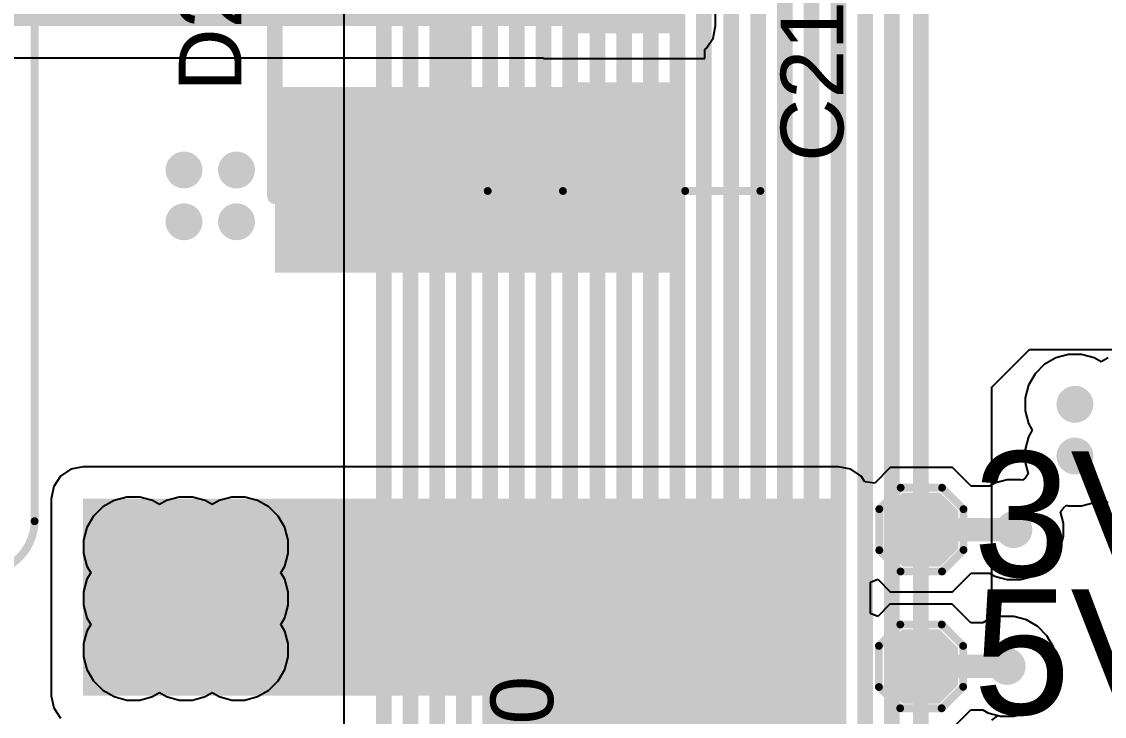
# Model space of a CAD drawing. Header units: millimetres. Extents: x -3 to 5437, y -3 to 5435.
# Drawn here: x 94.79 to 112.34, y 27.35 to 38.62 of the extents above; entities that cross this region are included whole.
import ezdxf

# ---------------------------------------------------------------- set-up
doc = ezdxf.new("R2010")
doc.units = ezdxf.units.MM
for name, color, linetype in [('BottomLayer', 5, 'Continuous'), ('BottomSolder', 6, 'Continuous'), ('TopLayer', 1, 'Continuous'), ('TopOverlay', 2, 'Continuous'), ('TopPaste', 8, 'Continuous'), ('TopSolder', 216, 'Continuous'), ('ViaHoleLayer', 16, 'Continuous')]:
    doc.layers.add(name, color=color, linetype=linetype)
doc.styles.add('Arial', font='', dxfattribs={"height": 0.2})
doc.styles.get('Arial').set_extended_font_data('Arial')

# ---------------------------------------------------------------- blocks, each defined once
blk = doc.blocks.new('T____________0_5___33')
at = {"layer": 'TopLayer'}
blk.add_hatch(color=1, dxfattribs=at).paths.add_polyline_path([(0.25, 0.5), (-0.25, 0.5), (-0.5, 0.25), (-0.5, -0.25), (-0.25, -0.5), (0.25, -0.5), (0.5, -0.25), (0.5, 0.25)])
at = {"layer": 'TopPaste'}
blk.add_hatch(color=8, dxfattribs=at).paths.add_polyline_path([(0.25, 0.5), (-0.25, 0.5), (-0.5, 0.25), (-0.5, -0.25), (-0.25, -0.5), (0.25, -0.5), (0.5, -0.25), (0.5, 0.25)])
at = {"layer": 'TopSolder'}
blk.add_hatch(color=216, dxfattribs=at).paths.add_polyline_path([(0.301, 0.602), (-0.301, 0.602), (-0.602, 0.301), (-0.602, -0.301), (-0.301, -0.602), (0.301, -0.602), (0.602, -0.301), (0.602, 0.301)])
at = {"layer": 'TopOverlay', "const_width": 0.127}
for points in [[(-0.682, 0.333), (-0.336, 0.68)], [(-0.336, 0.68), (0.336, 0.68)], [(0.336, 0.68), (0.684, 0.332)], [(-0.682, -0.334), (-0.682, 0.333)], [(0.684, -0.33), (0.684, 0.332)], [(-0.682, -0.334), (-0.337, -0.679)], [(0.335, -0.679), (0.684, -0.33)], [(-0.337, -0.679), (0.335, -0.679)]]:
    blk.add_lwpolyline(points, dxfattribs=at)
at = {"layer": 'TopOverlay', "const_width": 0.0635}
for points in [[(-0.367, 0.68, 1), (-0.304, 0.68, 1)], [(-0.367, 0.68, 1), (-0.304, 0.68, 1)], [(0.305, 0.68, 1), (0.368, 0.68, 1)], [(0.305, 0.68, 1), (0.368, 0.68, 1)], [(-0.714, 0.333, 1), (-0.65, 0.333, 1)], [(-0.714, 0.333, 1), (-0.65, 0.333, 1)], [(0.652, 0.332, 1), (0.715, 0.332, 1)], [(0.652, 0.332, 1), (0.715, 0.332, 1)], [(-0.714, -0.334, 1), (-0.65, -0.334, 1)], [(-0.714, -0.334, 1), (-0.65, -0.334, 1)], [(0.652, -0.33, 1), (0.715, -0.33, 1)], [(0.652, -0.33, 1), (0.715, -0.33, 1)], [(-0.369, -0.679, 1), (-0.306, -0.679, 1)], [(-0.369, -0.679, 1), (-0.306, -0.679, 1)], [(0.303, -0.679, 1), (0.367, -0.679, 1)], [(0.303, -0.679, 1), (0.367, -0.679, 1)]]:
    blk.add_lwpolyline(points, format="xyb", close=True, dxfattribs=at)
blk = doc.blocks.new('T____________0_5___250')
at = {"layer": 'TopLayer'}
blk.add_hatch(color=1, dxfattribs=at).paths.add_polyline_path([(0.25, 0.5), (-0.25, 0.5), (-0.5, 0.25), (-0.5, -0.25), (-0.25, -0.5), (0.25, -0.5), (0.5, -0.25), (0.5, 0.25)])
at = {"layer": 'TopPaste'}
blk.add_hatch(color=8, dxfattribs=at).paths.add_polyline_path([(0.25, 0.5), (-0.25, 0.5), (-0.5, 0.25), (-0.5, -0.25), (-0.25, -0.5), (0.25, -0.5), (0.5, -0.25), (0.5, 0.25)])
at = {"layer": 'TopSolder'}
blk.add_hatch(color=216, dxfattribs=at).paths.add_polyline_path([(0.301, 0.602), (-0.301, 0.602), (-0.602, 0.301), (-0.602, -0.301), (-0.301, -0.602), (0.301, -0.602), (0.602, -0.301), (0.602, 0.301)])
at = {"layer": 'TopOverlay', "const_width": 0.127}
for points in [[(-0.682, 0.333), (-0.336, 0.68)], [(-0.336, 0.68), (0.336, 0.68)], [(0.336, 0.68), (0.684, 0.332)], [(-0.682, -0.334), (-0.682, 0.333)], [(0.684, -0.33), (0.684, 0.332)], [(-0.682, -0.334), (-0.337, -0.679)], [(0.335, -0.679), (0.684, -0.33)], [(-0.337, -0.679), (0.335, -0.679)]]:
    blk.add_lwpolyline(points, dxfattribs=at)
at = {"layer": 'TopOverlay', "const_width": 0.0635}
for points in [[(-0.367, 0.68, 1), (-0.304, 0.68, 1)], [(-0.367, 0.68, 1), (-0.304, 0.68, 1)], [(0.305, 0.68, 1), (0.368, 0.68, 1)], [(0.305, 0.68, 1), (0.368, 0.68, 1)], [(-0.714, 0.333, 1), (-0.65, 0.333, 1)], [(-0.714, 0.333, 1), (-0.65, 0.333, 1)], [(0.652, 0.332, 1), (0.715, 0.332, 1)], [(0.652, 0.332, 1), (0.715, 0.332, 1)], [(-0.714, -0.334, 1), (-0.65, -0.334, 1)], [(-0.714, -0.334, 1), (-0.65, -0.334, 1)], [(0.652, -0.33, 1), (0.715, -0.33, 1)], [(0.652, -0.33, 1), (0.715, -0.33, 1)], [(-0.369, -0.679, 1), (-0.306, -0.679, 1)], [(-0.369, -0.679, 1), (-0.306, -0.679, 1)], [(0.303, -0.679, 1), (0.367, -0.679, 1)], [(0.303, -0.679, 1), (0.367, -0.679, 1)]]:
    blk.add_lwpolyline(points, format="xyb", close=True, dxfattribs=at)
blk = doc.blocks.new('SLF12575T_221M1R3_PF_370')
at = {"layer": 'TopLayer'}
for points in [[(-6.85, 1.6), (-4.25, 1.6), (-4.25, -1.6), (-6.85, -1.6)], [(4.25, 1.6), (6.85, 1.6), (6.85, -1.6), (4.25, -1.6)]]:
    blk.add_hatch(color=1, dxfattribs=at).paths.add_polyline_path(points)
at = {"layer": 'TopPaste'}
for points in [[(-6.85, 1.6), (-4.25, 1.6), (-4.25, -1.6), (-6.85, -1.6)], [(4.25, 1.6), (6.85, 1.6), (6.85, -1.6), (4.25, -1.6)]]:
    blk.add_hatch(color=8, dxfattribs=at).paths.add_polyline_path(points)
at = {"layer": 'TopSolder'}
for points in [[(-6.952, 1.702), (-4.148, 1.702), (-4.148, -1.702), (-6.952, -1.702)], [(4.148, 1.702), (6.952, 1.702), (6.952, -1.702), (4.148, -1.702)]]:
    blk.add_hatch(color=216, dxfattribs=at).paths.add_polyline_path(points)
at = {"layer": 'TopOverlay', "const_width": 0.127}
for points in [[(-4.775, 6.325), (-4.775, 4.826)], [(-4.775, 6.325), (5.512, 6.325)], [(6.35, 5.461), (6.35, 2.057)], [(-6.299, 4.826), (-6.299, 2.057)], [(-6.299, 4.826), (-4.775, 4.826)], [(-6.35, -2.057), (-6.35, -5.461)], [(6.35, -2.057), (6.35, -5.461)], [(-5.512, -6.325), (5.512, -6.325)]]:
    blk.add_lwpolyline(points, dxfattribs=at)
at = {"layer": 'TopOverlay'}
for points, const_width in [([(-4.807, 6.325, 1), (-4.743, 6.325, 1)], 0.0635), ([(-4.807, 6.325, 1), (-4.743, 6.325, 1)], 0.0635), ([(5.48, 6.325, 1), (5.544, 6.325, 1)], 0.0635), ([(5.48, 6.325, 1), (5.544, 6.325, 1)], 0.0635), ([(6.318, 5.461, 1), (6.382, 5.461, 1)], 0.0635), ([(6.318, 5.461, 1), (6.382, 5.461, 1)], 0.0635), ([(-6.331, 4.826, 1), (-6.267, 4.826, 1)], 0.0635), ([(-6.331, 4.826, 1), (-6.267, 4.826, 1)], 0.0635), ([(-4.807, 4.826, 1), (-4.743, 4.826, 1)], 0.0635), ([(-4.807, 4.826, 1), (-4.743, 4.826, 1)], 0.0635), ([(-6.331, 2.057, 1), (-6.267, 2.057, 1)], 0.0635), ([(6.318, 2.057, 1), (6.382, 2.057, 1)], 0.0635), ([(-7.056, 1.549, 1), (-7.475, 1.549, 1)], 0.254), ([(-7.539, 1.549, 1), (-7.412, 1.549, 1)], 0.127), ([(-7.12, 1.549, 1), (-6.993, 1.549, 1)], 0.127), ([(-6.382, -2.057, 1), (-6.318, -2.057, 1)], 0.0635), ([(6.318, -2.057, 1), (6.382, -2.057, 1)], 0.0635), ([(-6.382, -5.461, 1), (-6.318, -5.461, 1)], 0.0635), ([(-6.382, -5.461, 1), (-6.318, -5.461, 1)], 0.0635), ([(6.318, -5.461, 1), (6.382, -5.461, 1)], 0.0635), ([(6.318, -5.461, 1), (6.382, -5.461, 1)], 0.0635), ([(-5.544, -6.325, 1), (-5.48, -6.325, 1)], 0.0635), ([(-5.544, -6.325, 1), (-5.48, -6.325, 1)], 0.0635), ([(5.48, -6.325, 1), (5.544, -6.325, 1)], 0.0635), ([(5.48, -6.325, 1), (5.544, -6.325, 1)], 0.0635)]:
    blk.add_lwpolyline(points, format="xyb", close=True, dxfattribs=dict(at, const_width=const_width))
at = {"layer": 'TopOverlay', "const_width": 0.127}
for points in [[(5.512, 6.325, -0.414214), (6.35, 5.461)], [(-5.512, -6.325, -0.414214), (-6.35, -5.461)], [(6.35, -5.461, -0.414214), (5.512, -6.325)]]:
    blk.add_lwpolyline(points, format="xyb", dxfattribs=at)
blk = doc.blocks.new('SMA_371')
at = {"layer": 'TopLayer'}
for points in [[(-3, 1), (-1, 1), (-1, -1), (-3, -1)], [(1, 1), (3, 1), (3, -1), (1, -1)]]:
    blk.add_hatch(color=1, dxfattribs=at).paths.add_polyline_path(points)
at = {"layer": 'TopOverlay'}
for points in [[(-4.242, -1.549), (-3.075, -1.549), (-3.075, 1.55), (-4.242, 1.55)], [(-3.097, 1.041), (-2.393, 1.041), (-2.393, 1.549), (-3.097, 1.549)], [(-3.096, -1.549), (-2.392, -1.549), (-2.392, -1.067), (-3.096, -1.067)]]:
    blk.add_hatch(color=2, dxfattribs=at).paths.add_polyline_path(points)
at = {"layer": 'TopPaste'}
for points in [[(-3, 1), (-1, 1), (-1, -1), (-3, -1)], [(1, 1), (3, 1), (3, -1), (1, -1)]]:
    blk.add_hatch(color=8, dxfattribs=at).paths.add_polyline_path(points)
at = {"layer": 'TopSolder'}
for points in [[(-3.102, 1.102), (-0.898, 1.102), (-0.898, -1.102), (-3.102, -1.102)], [(0.898, 1.102), (3.102, 1.102), (3.102, -1.102), (0.898, -1.102)]]:
    blk.add_hatch(color=216, dxfattribs=at).paths.add_polyline_path(points)
at = {"layer": 'TopOverlay', "const_width": 0.254}
for points in [[(2.083, 1.408), (-2.393, 1.408)], [(2.061, 1.219), (2.061, 1.408)], [(2.061, -1.408), (2.061, -1.219)], [(2.057, -1.408), (-2.393, -1.408)]]:
    blk.add_lwpolyline(points, dxfattribs=at)
at = {"layer": 'TopOverlay', "const_width": 0.127}
for points in [[(-2.456, 1.408, 1), (-2.329, 1.408, 1)], [(1.998, 1.408, 1), (2.125, 1.408, 1)], [(2.019, 1.408, 1), (2.146, 1.408, 1)], [(1.998, 1.219, 1), (2.125, 1.219, 1)], [(1.998, -1.219, 1), (2.125, -1.219, 1)], [(-2.456, -1.408, 1), (-2.329, -1.408, 1)], [(1.994, -1.408, 1), (2.121, -1.408, 1)], [(1.998, -1.408, 1), (2.125, -1.408, 1)]]:
    blk.add_lwpolyline(points, format="xyb", close=True, dxfattribs=at)
blk = doc.blocks.new('RVT1E100M0405__376')
at = {"layer": 'TopLayer'}
for points in [[(-3.1, 0.8), (-0.5, 0.8), (-0.5, -0.8), (-3.1, -0.8)], [(0.5, 0.8), (3.1, 0.8), (3.1, -0.8), (0.5, -0.8)]]:
    blk.add_hatch(color=1, dxfattribs=at).paths.add_polyline_path(points)
at = {"layer": 'TopPaste'}
for points in [[(-3.1, 0.8), (-0.5, 0.8), (-0.5, -0.8), (-3.1, -0.8)], [(0.5, 0.8), (3.1, 0.8), (3.1, -0.8), (0.5, -0.8)]]:
    blk.add_hatch(color=8, dxfattribs=at).paths.add_polyline_path(points)
at = {"layer": 'TopSolder'}
for points in [[(-3.202, 0.902), (-0.398, 0.902), (-0.398, -0.902), (-3.202, -0.902)], [(0.398, 0.902), (3.202, 0.902), (3.202, -0.902), (0.398, -0.902)]]:
    blk.add_hatch(color=216, dxfattribs=at).paths.add_polyline_path(points)
at = {"layer": 'TopOverlay', "const_width": 0.127}
for points in [[(-2.115, 1.035), (-0.94, 2.21)], [(2.159, 2.21), (-0.94, 2.21)], [(2.159, 0.991), (2.159, 2.21)], [(-2.743, 0.94), (-2.743, 1.651)], [(-2.388, 1.295), (-3.099, 1.295)], [(-2.115, 0.889), (-2.115, 1.035)], [(-2.115, -1.035), (-2.115, -0.889)], [(-0.94, -2.21), (-2.115, -1.035)], [(2.159, -2.21), (2.159, -0.991)], [(2.159, -2.21), (-0.94, -2.21)]]:
    blk.add_lwpolyline(points, dxfattribs=at)
at = {"layer": 'TopOverlay', "const_width": 0.0635}
for points in [[(-0.972, 2.21, 1), (-0.908, 2.21, 1)], [(-0.972, 2.21, 1), (-0.908, 2.21, 1)], [(2.127, 2.21, 1), (2.191, 2.21, 1)], [(2.127, 2.21, 1), (2.191, 2.21, 1)], [(-2.775, 1.651, 1), (-2.711, 1.651, 1)], [(-3.131, 1.295, 1), (-3.067, 1.295, 1)], [(-2.419, 1.295, 1), (-2.356, 1.295, 1)], [(-2.146, 1.035, 1), (-2.083, 1.035, 1)], [(-2.146, 1.035, 1), (-2.083, 1.035, 1)], [(2.127, 0.991, 1), (2.191, 0.991, 1)], [(-2.775, 0.94, 1), (-2.711, 0.94, 1)], [(-2.146, 0.889, 1), (-2.083, 0.889, 1)], [(-2.146, -0.889, 1), (-2.083, -0.889, 1)], [(-2.146, -1.035, 1), (-2.083, -1.035, 1)], [(-2.146, -1.035, 1), (-2.083, -1.035, 1)], [(2.127, -0.991, 1), (2.191, -0.991, 1)], [(-0.972, -2.21, 1), (-0.908, -2.21, 1)], [(-0.972, -2.21, 1), (-0.908, -2.21, 1)], [(2.127, -2.21, 1), (2.191, -2.21, 1)], [(2.127, -2.21, 1), (2.191, -2.21, 1)]]:
    blk.add_lwpolyline(points, format="xyb", close=True, dxfattribs=at)

msp = doc.modelspace()

# ---------------------------------------------------------------- hatches: boundary and pattern name
at = {"layer": 'BottomLayer'}
h = msp.add_hatch(color=5, dxfattribs=at)
edge = h.paths.add_edge_path()
edge.add_arc((97.418, 36.21), 0.3, 0, 360)
h = msp.add_hatch(color=5, dxfattribs=at)
edge = h.paths.add_edge_path()
edge.add_arc((98.269, 36.21), 0.3, 0, 360)
h = msp.add_hatch(color=5, dxfattribs=at)
edge = h.paths.add_edge_path()
edge.add_arc((97.418, 35.371), 0.3, 0, 360)
h = msp.add_hatch(color=5, dxfattribs=at)
edge = h.paths.add_edge_path()
edge.add_arc((98.269, 35.371), 0.3, 0, 360)
h = msp.add_hatch(color=5, dxfattribs=at)
edge = h.paths.add_edge_path()
edge.add_arc((111.862, 32.41), 0.3, 0, 360)
h = msp.add_hatch(color=5, dxfattribs=at)
edge = h.paths.add_edge_path()
edge.add_arc((111.862, 31.572), 0.3, 0, 360)
h = msp.add_hatch(color=5, dxfattribs=at)
edge = h.paths.add_edge_path()
edge.add_arc((110.871, 30.378), 0.3, 0, 360)
h = msp.add_hatch(color=5, dxfattribs=at)
edge = h.paths.add_edge_path()
edge.add_arc((96.596, 30.099), 0.3, 0, 360)
h = msp.add_hatch(color=5, dxfattribs=at)
edge = h.paths.add_edge_path()
edge.add_arc((97.447, 30.099), 0.3, 0, 360)
h = msp.add_hatch(color=5, dxfattribs=at)
edge = h.paths.add_edge_path()
edge.add_arc((98.298, 30.099), 0.3, 0, 360)
h = msp.add_hatch(color=5, dxfattribs=at)
edge = h.paths.add_edge_path()
edge.add_arc((96.596, 29.261), 0.3, 0, 360)
h = msp.add_hatch(color=5, dxfattribs=at)
edge = h.paths.add_edge_path()
edge.add_arc((97.447, 29.261), 0.3, 0, 360)
h = msp.add_hatch(color=5, dxfattribs=at)
edge = h.paths.add_edge_path()
edge.add_arc((98.298, 29.261), 0.3, 0, 360)
h = msp.add_hatch(color=5, dxfattribs=at)
edge = h.paths.add_edge_path()
edge.add_arc((96.596, 28.423), 0.3, 0, 360)
h = msp.add_hatch(color=5, dxfattribs=at)
edge = h.paths.add_edge_path()
edge.add_arc((97.447, 28.423), 0.3, 0, 360)
h = msp.add_hatch(color=5, dxfattribs=at)
edge = h.paths.add_edge_path()
edge.add_arc((98.298, 28.423), 0.3, 0, 360)
h = msp.add_hatch(color=5, dxfattribs=at)
edge = h.paths.add_edge_path()
edge.add_arc((110.763, 28.16), 0.3, 0, 360)
at = {"layer": 'BottomSolder'}
h = msp.add_hatch(color=6, dxfattribs=at)
edge = h.paths.add_edge_path()
edge.add_arc((97.418, 36.21), 0.15, 0, 360)
h = msp.add_hatch(color=6, dxfattribs=at)
edge = h.paths.add_edge_path()
edge.add_arc((98.269, 36.21), 0.15, 0, 360)
h = msp.add_hatch(color=6, dxfattribs=at)
edge = h.paths.add_edge_path()
edge.add_arc((97.418, 35.371), 0.15, 0, 360)
h = msp.add_hatch(color=6, dxfattribs=at)
edge = h.paths.add_edge_path()
edge.add_arc((98.269, 35.371), 0.15, 0, 360)
h = msp.add_hatch(color=6, dxfattribs=at)
edge = h.paths.add_edge_path()
edge.add_arc((111.862, 32.41), 0.15, 0, 360)
h = msp.add_hatch(color=6, dxfattribs=at)
edge = h.paths.add_edge_path()
edge.add_arc((111.862, 31.572), 0.15, 0, 360)
h = msp.add_hatch(color=6, dxfattribs=at)
edge = h.paths.add_edge_path()
edge.add_arc((96.596, 30.099), 0.15, 0, 360)
h = msp.add_hatch(color=6, dxfattribs=at)
edge = h.paths.add_edge_path()
edge.add_arc((97.447, 30.099), 0.15, 0, 360)
h = msp.add_hatch(color=6, dxfattribs=at)
edge = h.paths.add_edge_path()
edge.add_arc((98.298, 30.099), 0.15, 0, 360)
h = msp.add_hatch(color=6, dxfattribs=at)
edge = h.paths.add_edge_path()
edge.add_arc((96.596, 29.261), 0.15, 0, 360)
h = msp.add_hatch(color=6, dxfattribs=at)
edge = h.paths.add_edge_path()
edge.add_arc((97.447, 29.261), 0.15, 0, 360)
h = msp.add_hatch(color=6, dxfattribs=at)
edge = h.paths.add_edge_path()
edge.add_arc((98.298, 29.261), 0.15, 0, 360)
h = msp.add_hatch(color=6, dxfattribs=at)
edge = h.paths.add_edge_path()
edge.add_arc((96.596, 28.423), 0.15, 0, 360)
h = msp.add_hatch(color=6, dxfattribs=at)
edge = h.paths.add_edge_path()
edge.add_arc((97.447, 28.423), 0.15, 0, 360)
h = msp.add_hatch(color=6, dxfattribs=at)
edge = h.paths.add_edge_path()
edge.add_arc((98.298, 28.423), 0.15, 0, 360)
at = {"layer": 'TopLayer'}
for points in [[(102.695, 38.547), (105.516, 38.547), (105.516, 44.697), (102.695, 44.697)], [(87.071, 38.547), (105.516, 38.547), (105.516, 41.577), (87.071, 41.577)], [(98.894, 34.547), (105.516, 34.547), (105.516, 37.559), (98.894, 37.559)], [(95.783, 27.685), (108.03, 27.685), (108.03, 30.878), (95.783, 30.878)], [(102.384, 20.809), (108.03, 20.809), (108.03, 30.878), (102.384, 30.878)]]:
    msp.add_hatch(color=1, dxfattribs=at).paths.add_polyline_path(points)
h = msp.add_hatch(color=1, dxfattribs=at)
edge = h.paths.add_edge_path()
edge.add_arc((97.418, 36.21), 0.3, 0, 360)
h = msp.add_hatch(color=1, dxfattribs=at)
edge = h.paths.add_edge_path()
edge.add_arc((98.269, 36.21), 0.3, 0, 360)
h = msp.add_hatch(color=1, dxfattribs=at)
edge = h.paths.add_edge_path()
edge.add_arc((97.418, 35.371), 0.3, 0, 360)
h = msp.add_hatch(color=1, dxfattribs=at)
edge = h.paths.add_edge_path()
edge.add_arc((98.269, 35.371), 0.3, 0, 360)
h = msp.add_hatch(color=1, dxfattribs=at)
edge = h.paths.add_edge_path()
edge.add_arc((111.862, 32.41), 0.3, 0, 360)
h = msp.add_hatch(color=1, dxfattribs=at)
edge = h.paths.add_edge_path()
edge.add_arc((111.862, 31.572), 0.3, 0, 360)
h = msp.add_hatch(color=1, dxfattribs=at)
edge = h.paths.add_edge_path()
edge.add_arc((110.871, 30.378), 0.3, 0, 360)
h = msp.add_hatch(color=1, dxfattribs=at)
edge = h.paths.add_edge_path()
edge.add_arc((96.596, 30.099), 0.3, 0, 360)
h = msp.add_hatch(color=1, dxfattribs=at)
edge = h.paths.add_edge_path()
edge.add_arc((97.447, 30.099), 0.3, 0, 360)
h = msp.add_hatch(color=1, dxfattribs=at)
edge = h.paths.add_edge_path()
edge.add_arc((98.298, 30.099), 0.3, 0, 360)
h = msp.add_hatch(color=1, dxfattribs=at)
edge = h.paths.add_edge_path()
edge.add_arc((96.596, 29.261), 0.3, 0, 360)
h = msp.add_hatch(color=1, dxfattribs=at)
edge = h.paths.add_edge_path()
edge.add_arc((97.447, 29.261), 0.3, 0, 360)
h = msp.add_hatch(color=1, dxfattribs=at)
edge = h.paths.add_edge_path()
edge.add_arc((98.298, 29.261), 0.3, 0, 360)
h = msp.add_hatch(color=1, dxfattribs=at)
edge = h.paths.add_edge_path()
edge.add_arc((96.596, 28.423), 0.3, 0, 360)
h = msp.add_hatch(color=1, dxfattribs=at)
edge = h.paths.add_edge_path()
edge.add_arc((97.447, 28.423), 0.3, 0, 360)
h = msp.add_hatch(color=1, dxfattribs=at)
edge = h.paths.add_edge_path()
edge.add_arc((98.298, 28.423), 0.3, 0, 360)
h = msp.add_hatch(color=1, dxfattribs=at)
edge = h.paths.add_edge_path()
edge.add_arc((110.763, 28.16), 0.3, 0, 360)
at = {"layer": 'TopSolder'}
h = msp.add_hatch(color=216, dxfattribs=at)
edge = h.paths.add_edge_path()
edge.add_arc((97.418, 36.21), 0.15, 0, 360)
h = msp.add_hatch(color=216, dxfattribs=at)
edge = h.paths.add_edge_path()
edge.add_arc((98.269, 36.21), 0.15, 0, 360)
h = msp.add_hatch(color=216, dxfattribs=at)
edge = h.paths.add_edge_path()
edge.add_arc((97.418, 35.371), 0.15, 0, 360)
h = msp.add_hatch(color=216, dxfattribs=at)
edge = h.paths.add_edge_path()
edge.add_arc((98.269, 35.371), 0.15, 0, 360)
h = msp.add_hatch(color=216, dxfattribs=at)
edge = h.paths.add_edge_path()
edge.add_arc((111.862, 32.41), 0.15, 0, 360)
h = msp.add_hatch(color=216, dxfattribs=at)
edge = h.paths.add_edge_path()
edge.add_arc((111.862, 31.572), 0.15, 0, 360)
h = msp.add_hatch(color=216, dxfattribs=at)
edge = h.paths.add_edge_path()
edge.add_arc((96.596, 30.099), 0.15, 0, 360)
h = msp.add_hatch(color=216, dxfattribs=at)
edge = h.paths.add_edge_path()
edge.add_arc((97.447, 30.099), 0.15, 0, 360)
h = msp.add_hatch(color=216, dxfattribs=at)
edge = h.paths.add_edge_path()
edge.add_arc((98.298, 30.099), 0.15, 0, 360)
h = msp.add_hatch(color=216, dxfattribs=at)
edge = h.paths.add_edge_path()
edge.add_arc((96.596, 29.261), 0.15, 0, 360)
h = msp.add_hatch(color=216, dxfattribs=at)
edge = h.paths.add_edge_path()
edge.add_arc((97.447, 29.261), 0.15, 0, 360)
h = msp.add_hatch(color=216, dxfattribs=at)
edge = h.paths.add_edge_path()
edge.add_arc((98.298, 29.261), 0.15, 0, 360)
h = msp.add_hatch(color=216, dxfattribs=at)
edge = h.paths.add_edge_path()
edge.add_arc((96.596, 28.423), 0.15, 0, 360)
h = msp.add_hatch(color=216, dxfattribs=at)
edge = h.paths.add_edge_path()
edge.add_arc((97.447, 28.423), 0.15, 0, 360)
h = msp.add_hatch(color=216, dxfattribs=at)
edge = h.paths.add_edge_path()
edge.add_arc((98.298, 28.423), 0.15, 0, 360)
at = {"layer": 'ViaHoleLayer'}
h = msp.add_hatch(color=16, dxfattribs=at)
edge = h.paths.add_edge_path()
edge.add_arc((97.418, 36.21), 0.15, 0, 360)
h = msp.add_hatch(color=16, dxfattribs=at)
edge = h.paths.add_edge_path()
edge.add_arc((98.269, 36.21), 0.15, 0, 360)
h = msp.add_hatch(color=16, dxfattribs=at)
edge = h.paths.add_edge_path()
edge.add_arc((97.418, 35.371), 0.15, 0, 360)
h = msp.add_hatch(color=16, dxfattribs=at)
edge = h.paths.add_edge_path()
edge.add_arc((98.269, 35.371), 0.15, 0, 360)
h = msp.add_hatch(color=16, dxfattribs=at)
edge = h.paths.add_edge_path()
edge.add_arc((111.862, 32.41), 0.15, 0, 360)
h = msp.add_hatch(color=16, dxfattribs=at)
edge = h.paths.add_edge_path()
edge.add_arc((111.862, 31.572), 0.15, 0, 360)
h = msp.add_hatch(color=16, dxfattribs=at)
edge = h.paths.add_edge_path()
edge.add_arc((110.871, 30.378), 0.15, 0, 360)
h = msp.add_hatch(color=16, dxfattribs=at)
edge = h.paths.add_edge_path()
edge.add_arc((96.596, 30.099), 0.15, 0, 360)
h = msp.add_hatch(color=16, dxfattribs=at)
edge = h.paths.add_edge_path()
edge.add_arc((97.447, 30.099), 0.15, 0, 360)
h = msp.add_hatch(color=16, dxfattribs=at)
edge = h.paths.add_edge_path()
edge.add_arc((98.298, 30.099), 0.15, 0, 360)
h = msp.add_hatch(color=16, dxfattribs=at)
edge = h.paths.add_edge_path()
edge.add_arc((96.596, 29.261), 0.15, 0, 360)
h = msp.add_hatch(color=16, dxfattribs=at)
edge = h.paths.add_edge_path()
edge.add_arc((97.447, 29.261), 0.15, 0, 360)
h = msp.add_hatch(color=16, dxfattribs=at)
edge = h.paths.add_edge_path()
edge.add_arc((98.298, 29.261), 0.15, 0, 360)
h = msp.add_hatch(color=16, dxfattribs=at)
edge = h.paths.add_edge_path()
edge.add_arc((96.596, 28.423), 0.15, 0, 360)
h = msp.add_hatch(color=16, dxfattribs=at)
edge = h.paths.add_edge_path()
edge.add_arc((97.447, 28.423), 0.15, 0, 360)
h = msp.add_hatch(color=16, dxfattribs=at)
edge = h.paths.add_edge_path()
edge.add_arc((98.298, 28.423), 0.15, 0, 360)
h = msp.add_hatch(color=16, dxfattribs=at)
edge = h.paths.add_edge_path()
edge.add_arc((110.763, 28.16), 0.15, 0, 360)

# ---------------------------------------------------------------- linework, layer by layer
at = {"layer": 'BottomLayer'}
for p, q in [((100.009, 52.83), (100.009, 23.036)), ((110.515, 32.69), (111.125, 33.299)), ((111.125, 33.299), (114.3, 33.299)), ((110.515, 29.035), (110.515, 32.69)), ((96.49, 30.907), (96.284, 30.852)), ((96.703, 30.907), (96.49, 30.907)), ((96.908, 30.852), (96.703, 30.907)), ((97.341, 30.907), (97.135, 30.852)), ((97.553, 30.907), (97.341, 30.907)), ((97.759, 30.852), (97.553, 30.907)), ((98.192, 30.907), (97.986, 30.852)), ((98.404, 30.907), (98.192, 30.907)), ((98.61, 30.852), (98.404, 30.907)), ((96.1, 30.746), (95.95, 30.595)), ((96.284, 30.852), (96.1, 30.746)), ((97.022, 30.786), (96.908, 30.852)), ((97.135, 30.852), (97.022, 30.786)), ((97.873, 30.786), (97.759, 30.852)), ((97.986, 30.852), (97.873, 30.786)), ((98.794, 30.746), (98.61, 30.852)), ((98.945, 30.595), (98.794, 30.746)), ((95.95, 30.595), (95.843, 30.411)), ((99.051, 30.411), (98.945, 30.595)), ((95.843, 30.411), (95.788, 30.205)), ((99.106, 30.205), (99.051, 30.411)), ((95.788, 30.205), (95.788, 29.993)), ((99.106, 29.993), (99.106, 30.205)), ((95.788, 29.993), (95.843, 29.787)), ((99.051, 29.787), (99.106, 29.993)), ((95.843, 29.787), (95.905, 29.68)), ((95.905, 29.68), (95.843, 29.573)), ((98.989, 29.68), (99.051, 29.787)), ((99.051, 29.573), (98.989, 29.68)), ((95.843, 29.573), (95.788, 29.367)), ((99.106, 29.367), (99.051, 29.573)), ((95.788, 29.367), (95.788, 29.154)), ((99.106, 29.154), (99.106, 29.367)), ((95.788, 29.154), (95.843, 28.949)), ((99.051, 28.949), (99.106, 29.154)), ((110.616, 28.958), (110.515, 29.035)), ((110.657, 28.968), (110.616, 28.958)), ((110.869, 28.968), (110.657, 28.968)), ((111.075, 28.913), (110.869, 28.968)), ((95.843, 28.949), (95.905, 28.842)), ((95.905, 28.842), (95.843, 28.734)), ((98.989, 28.842), (99.051, 28.949)), ((99.051, 28.734), (98.989, 28.842)), ((111.259, 28.807), (111.075, 28.913)), ((111.409, 28.657), (111.259, 28.807)), ((95.843, 28.734), (95.788, 28.529)), ((99.106, 28.529), (99.051, 28.734)), ((111.516, 28.472), (111.409, 28.657)), ((95.788, 28.529), (95.788, 28.316)), ((99.106, 28.316), (99.106, 28.529)), ((111.571, 28.267), (111.516, 28.472)), ((95.788, 28.316), (95.843, 28.111)), ((99.051, 28.111), (99.106, 28.316)), ((111.571, 28.054), (111.571, 28.267)), ((95.843, 28.111), (95.95, 27.926)), ((98.945, 27.926), (99.051, 28.111)), ((95.95, 27.926), (96.1, 27.776)), ((98.794, 27.776), (98.945, 27.926)), ((111.516, 27.849), (111.571, 28.054)), ((96.1, 27.776), (96.284, 27.67)), ((96.908, 27.67), (97.022, 27.735)), ((97.022, 27.735), (97.135, 27.67)), ((97.759, 27.67), (97.873, 27.735)), ((97.873, 27.735), (97.986, 27.67)), ((98.61, 27.67), (98.794, 27.776)), ((111.409, 27.664), (111.516, 27.849)), ((96.284, 27.67), (96.49, 27.615)), ((96.49, 27.615), (96.703, 27.615)), ((96.703, 27.615), (96.908, 27.67)), ((97.135, 27.67), (97.341, 27.615)), ((97.341, 27.615), (97.553, 27.615)), ((97.553, 27.615), (97.759, 27.67)), ((97.986, 27.67), (98.192, 27.615)), ((98.192, 27.615), (98.404, 27.615)), ((98.404, 27.615), (98.61, 27.67)), ((111.259, 27.514), (111.409, 27.664)), ((110.869, 27.352), (111.075, 27.408)), ((111.075, 27.408), (111.259, 27.514)), ((110.515, 27.286), (110.616, 27.363)), ((110.616, 27.363), (110.657, 27.352)), ((110.657, 27.352), (110.869, 27.352))]:
    msp.add_line(p, q, dxfattribs=at)
at = {"layer": 'BottomLayer', "const_width": 0.254}
for points in [[(104.984, 12.952), (104.984, 62.755)], [(105.416, 60.249), (105.416, 12.773)], [(108.03, 11.724), (108.03, 59.837)], [(108.462, 11.545), (108.462, 55.257)], [(103.248, 13.659), (103.248, 54.202)], [(103.679, 54.051), (103.679, 13.48)], [(104.12, 54.051), (104.12, 13.31)], [(104.552, 54.051), (104.552, 13.131)], [(105.847, 54.051), (105.847, 12.595)], [(106.287, 54.051), (106.287, 12.423)], [(106.727, 54.051), (106.727, 12.253)], [(107.159, 54.051), (107.159, 12.074)], [(107.591, 54.051), (107.591, 11.896)], [(108.893, 11.013), (108.893, 53.996)], [(102.384, 14.016), (102.384, 53.845)], [(102.816, 13.838), (102.816, 53.872)], [(101.952, 14.195), (101.952, 53.666)], [(101.52, 53.456), (101.52, 14.374)], [(101.089, 14.553), (101.089, 53.277)], [(100.657, 53.099), (100.657, 14.732)], [(109.366, 10.455), (109.366, 52.794)]]:
    msp.add_lwpolyline(points, dxfattribs=at)
at = {"layer": 'TopLayer'}
for p, q in [((106.034, 38.547), (106.034, 44.697)), ((105.995, 38.349), (106.034, 38.547)), ((105.882, 38.181), (105.995, 38.349)), ((105.86, 38.166), (105.882, 38.181)), ((105.86, 38.021), (105.86, 38.166)), ((87.071, 38.029), (103.244, 38.029)), ((103.244, 38.029), (103.244, 38.021)), ((103.244, 38.021), (105.86, 38.021)), ((111.755, 33.218), (111.55, 33.163)), ((111.968, 33.218), (111.755, 33.218)), ((112.173, 33.163), (111.968, 33.218)), ((111.365, 33.057), (111.215, 32.907)), ((111.55, 33.163), (111.365, 33.057)), ((112.287, 33.098), (112.173, 33.163)), ((112.401, 33.163), (112.287, 33.098)), ((111.215, 32.907), (111.109, 32.722)), ((111.109, 32.722), (111.054, 32.517)), ((111.054, 32.517), (111.054, 32.304)), ((111.054, 32.304), (111.109, 32.099)), ((111.109, 32.099), (111.171, 31.991)), ((111.171, 31.991), (111.109, 31.884)), ((111.109, 31.884), (111.054, 31.679)), ((111.054, 31.679), (111.054, 31.466)), ((111.054, 31.466), (111.102, 31.284)), ((95.417, 31.245), (95.305, 31.077)), ((95.585, 31.357), (95.417, 31.245)), ((95.783, 31.396), (95.585, 31.357)), ((108.03, 31.396), (95.783, 31.396)), ((108.228, 31.357), (108.03, 31.396)), ((108.396, 31.245), (108.228, 31.357)), ((108.457, 31.154), (108.396, 31.245)), ((108.868, 31.386), (108.616, 31.134)), ((109.876, 31.386), (108.868, 31.386)), ((110.18, 31.083), (109.876, 31.386)), ((111.102, 31.284), (111.058, 31.218)), ((95.305, 31.077), (95.265, 30.878)), ((108.616, 31.134), (108.457, 31.154)), ((110.475, 31.083), (110.18, 31.083)), ((110.559, 31.131), (110.475, 31.083)), ((110.765, 31.186), (110.559, 31.131)), ((110.977, 31.186), (110.765, 31.186)), ((111.01, 31.178), (110.977, 31.186)), ((111.058, 31.218), (111.01, 31.178)), ((95.265, 30.878), (95.265, 27.685)), ((111.63, 30.666), (111.675, 30.733)), ((111.675, 30.733), (111.723, 30.773)), ((111.723, 30.773), (111.755, 30.764)), ((111.755, 30.764), (111.968, 30.764)), ((111.968, 30.764), (112.173, 30.819)), ((112.173, 30.819), (112.287, 30.885)), ((112.287, 30.885), (112.401, 30.819)), ((111.679, 30.485), (111.63, 30.666)), ((111.679, 30.272), (111.679, 30.485)), ((111.624, 30.067), (111.679, 30.272)), ((111.518, 29.882), (111.624, 30.067)), ((111.367, 29.732), (111.518, 29.882)), ((109.876, 29.37), (110.18, 29.674)), ((110.18, 29.674), (110.475, 29.674)), ((110.475, 29.674), (110.559, 29.625)), ((111.183, 29.625), (111.367, 29.732)), ((108.548, 29.525), (108.665, 29.574)), ((108.548, 29.02), (108.548, 29.525)), ((108.665, 29.574), (108.868, 29.37)), ((110.559, 29.625), (110.765, 29.57)), ((110.765, 29.57), (110.977, 29.57)), ((110.977, 29.57), (111.183, 29.625)), ((108.868, 29.37), (109.876, 29.37)), ((108.862, 29.168), (108.665, 28.972)), ((109.87, 29.168), (108.862, 29.168)), ((110.173, 28.865), (109.87, 29.168)), ((108.665, 28.972), (108.548, 29.02)), ((110.657, 28.968), (110.451, 28.913)), ((110.869, 28.968), (110.657, 28.968)), ((111.075, 28.913), (110.869, 28.968)), ((110.367, 28.865), (110.173, 28.865)), ((110.451, 28.913), (110.367, 28.865)), ((111.259, 28.807), (111.075, 28.913)), ((111.409, 28.657), (111.259, 28.807)), ((111.516, 28.472), (111.409, 28.657)), ((111.571, 28.267), (111.516, 28.472)), ((111.571, 28.054), (111.571, 28.267)), ((111.516, 27.849), (111.571, 28.054)), ((111.409, 27.664), (111.516, 27.849)), ((95.265, 27.685), (95.305, 27.487)), ((111.259, 27.514), (111.409, 27.664)), ((95.305, 27.487), (95.417, 27.319)), ((109.87, 27.152), (110.173, 27.456)), ((110.173, 27.456), (110.367, 27.456)), ((110.367, 27.456), (110.451, 27.408)), ((110.451, 27.408), (110.657, 27.352)), ((110.869, 27.352), (111.075, 27.408)), ((111.075, 27.408), (111.259, 27.514)), ((110.657, 27.352), (110.869, 27.352))]:
    msp.add_line(p, q, dxfattribs=at)
for points, const_width in [([(104.516, 36.275), (105.326, 37.085)], 0.381), ([(104.516, 35.547), (104.516, 36.275)], 0.381), ([(99.901, 35.713), (100.24, 36.053)], 0.508), ([(100.24, 36.053), (102.205, 36.053)], 0.508), ([(99.901, 35.553), (99.901, 35.713)], 0.508), ([(99.148, 35.213), (99.488, 35.553)], 0.508), ([(99.488, 35.553), (99.901, 35.553)], 0.508), ([(99.148, 34.801), (99.148, 35.213)], 0.508), ([(109.372, 30.378), (110.871, 30.378)], 0.381), ([(109.366, 28.16), (110.763, 28.16)], 0.381)]:
    msp.add_lwpolyline(points, dxfattribs=dict(at, const_width=const_width))
for points, const_width in [([(105.23, 37.085, 1), (105.421, 37.085, 1)], 0.191), ([(104.421, 36.275, 1), (104.611, 36.275, 1)], 0.191), ([(104.421, 36.275, 1), (104.611, 36.275, 1)], 0.191), ([(100.113, 36.053, 1), (100.367, 36.053, 1)], 0.254), ([(100.113, 36.053, 1), (100.367, 36.053, 1)], 0.254), ([(102.078, 36.053, 1), (102.332, 36.053, 1)], 0.254), ([(99.774, 35.713, 1), (100.028, 35.713, 1)], 0.254), ([(99.774, 35.713, 1), (100.028, 35.713, 1)], 0.254), ([(99.361, 35.553, 1), (99.615, 35.553, 1)], 0.254), ([(99.361, 35.553, 1), (99.615, 35.553, 1)], 0.254), ([(99.774, 35.553, 1), (100.028, 35.553, 1)], 0.254), ([(99.774, 35.553, 1), (100.028, 35.553, 1)], 0.254), ([(104.421, 35.547, 1), (104.611, 35.547, 1)], 0.191), ([(99.021, 35.213, 1), (99.275, 35.213, 1)], 0.254), ([(99.021, 35.213, 1), (99.275, 35.213, 1)], 0.254), ([(99.021, 34.801, 1), (99.275, 34.801, 1)], 0.254), ([(109.277, 30.378, 1), (109.468, 30.378, 1)], 0.191), ([(110.776, 30.378, 1), (110.966, 30.378, 1)], 0.191), ([(109.271, 28.16, 1), (109.461, 28.16, 1)], 0.191), ([(110.668, 28.16, 1), (110.858, 28.16, 1)], 0.191)]:
    msp.add_lwpolyline(points, format="xyb", close=True, dxfattribs=dict(at, const_width=const_width))

# ---------------------------------------------------------------- block references
for name, p, rotation in [('SLF12575T_221M1R3_PF_370', (88.671, 36.027), 90), ('SMA_371', (100.301, 37.847), 270), ('RVT1E100M0405__376', (104.552, 38.029), 270)]:
    msp.add_blockref(name, p, dxfattribs=dict(rotation=rotation))
for name, p in [('T____________0_5___33', (109.372, 30.378)), ('T____________0_5___250', (109.366, 28.16))]:
    msp.add_blockref(name, p)

# ---------------------------------------------------------------- texts
at = {"layer": 'TopOverlay', "style": 'Arial'}
for s, height, rotation, p in [('D2', 1.016, 90, (98.349, 37.482)), ('C21', 1.016, 90, (108.108, 36.344)), ('3V3', 2.032, 360, (110.211, 29.615)), ('5V', 2.032, 360, (110.211, 27.38)), ('R130', 1.016, 90, (103.403, 24.613))]:
    msp.add_text(s, height=height, rotation=rotation, dxfattribs=at).set_placement(p)

doc.saveas('drawing.dxf')
